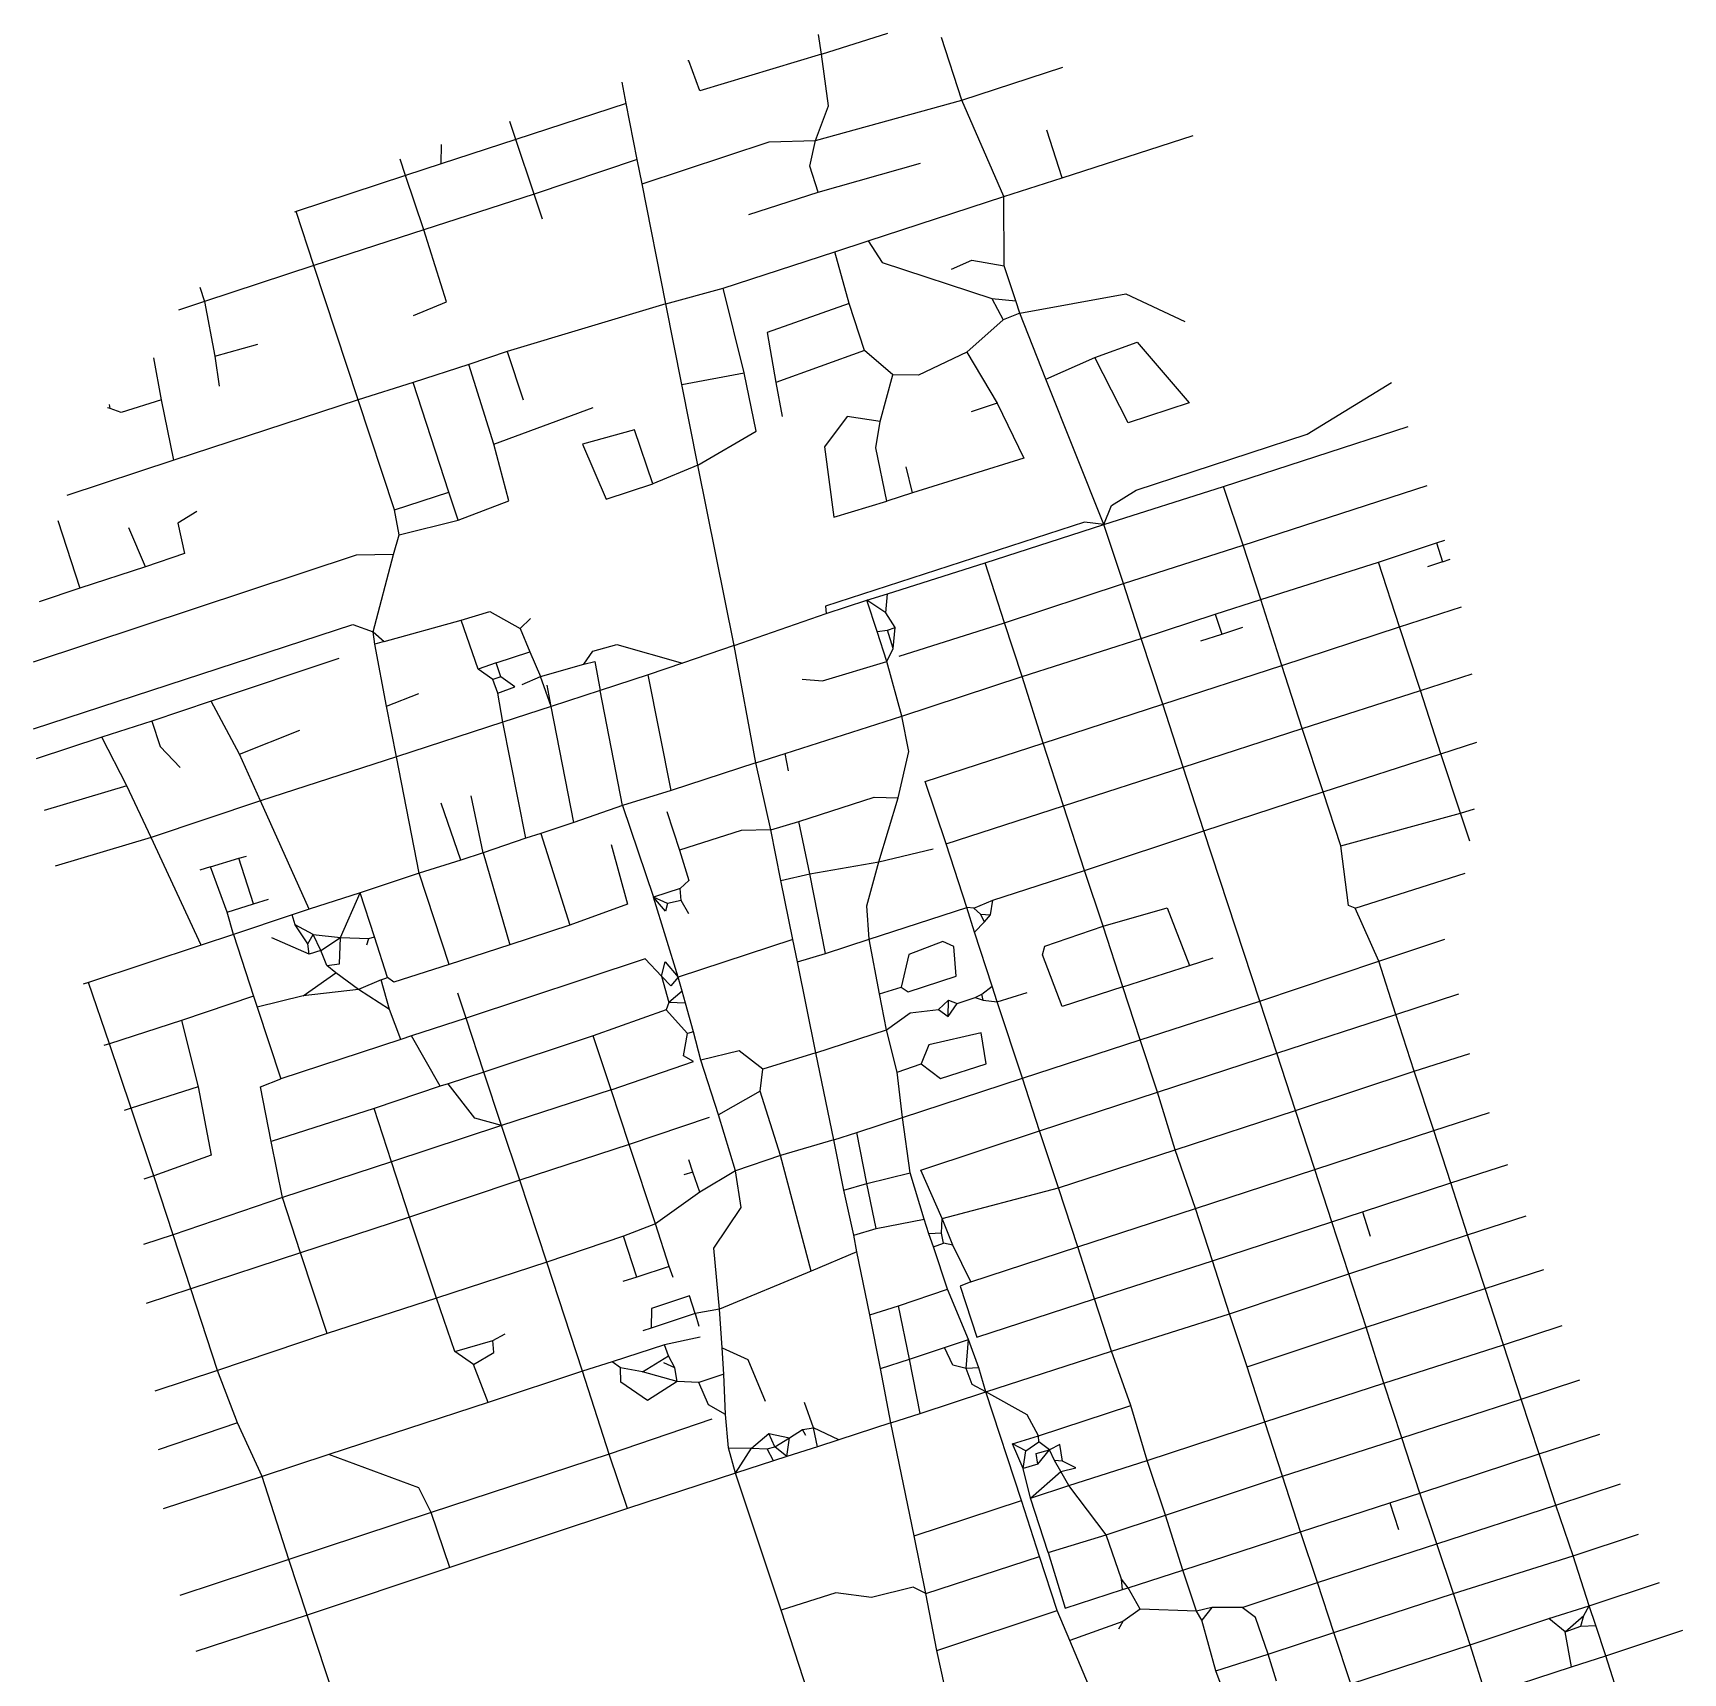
# Model space of a CAD drawing. Header units: metres. Extents: x 626227 to 629446, y 4844735 to 4849917.
# Drawn here: x 626227 to 629131, y 4847031 to 4849917 of the extents above; entities that cross this region are included whole.
import ezdxf

# ---------------------------------------------------------------- set-up
doc = ezdxf.new("R2010")
doc.units = ezdxf.units.M

msp = doc.modelspace()

# ---------------------------------------------------------------- linework, layer by layer
at = {"layer": 'ROADS'}
for points in [[(627614.7, 4849879.9), (627609.4, 4849914.4)], [(627614.7, 4849879.9), (627731.5, 4849917.2)], [(627861.7, 4849799.1), (627825.7, 4849909.2)], [(627614.7, 4849879.9), (627401, 4849815.5), (627381.6, 4849868)], [(627604.2, 4849728.3), (627627, 4849789), (627614.7, 4849879.9)], [(627381.6, 4849868), (627379.6, 4849868.2)], [(627381.6, 4849868), (627381.1, 4849868.6)], [(627861.7, 4849799.1), (628039.2, 4849857)], [(627271.3, 4849793.1), (627263.9, 4849830.5)], [(627271.3, 4849793.1), (627076.8, 4849729.6)], [(627290.5, 4849694.4), (627271.3, 4849793.1)], [(627604.2, 4849728.3), (627861.7, 4849799.1)], [(627935.8, 4849629.2), (627861.7, 4849799.1)], [(627076.8, 4849729.6), (627066.4, 4849761.4)], [(628038.5, 4849662.5), (628011.4, 4849746.2)], [(628038.5, 4849662.5), (628268.5, 4849736.6)], [(627076.8, 4849729.6), (626945.7, 4849686.9)], [(626945.7, 4849686.9), (626945.9, 4849721)], [(627109, 4849633.7), (627076.8, 4849729.6)], [(627299, 4849652), (627522.5, 4849725.4), (627604.2, 4849728.3)], [(627609.2, 4849637.1), (627594.3, 4849682.9), (627604.2, 4849728.3)], [(626883, 4849666.6), (626873.7, 4849695.2)], [(626945.7, 4849686.9), (626883, 4849666.6)], [(627290.5, 4849694.4), (627109, 4849633.7)], [(627299, 4849652), (627290.5, 4849694.4)], [(627609.2, 4849637.1), (627789.1, 4849688.4)], [(626883, 4849666.6), (626690.4, 4849603.1)], [(626915.4, 4849571.1), (626883, 4849666.6)], [(627341.1, 4849440.7), (627299, 4849652)], [(627935.8, 4849629.2), (628038.5, 4849662.5)], [(627109, 4849633.7), (626915.4, 4849571.1)], [(627124.1, 4849589.4), (627109, 4849633.7)], [(627487, 4849597.8), (627609.2, 4849637.1)], [(627696.9, 4849551.4), (627935.8, 4849629.2)], [(627936.3, 4849507.7), (627935.8, 4849629.2)], [(626690.4, 4849603.1), (626687.4, 4849602.1)], [(626690.4, 4849603.1), (626690.1, 4849603.8)], [(626721.5, 4849508.1), (626690.4, 4849603.1)], [(626915.4, 4849571.1), (626721.5, 4849508.1)], [(626896.9, 4849420.3), (626954.8, 4849443.9), (626915.4, 4849571.1)], [(627441.8, 4849468.2), (627638.4, 4849532.3)], [(627638.4, 4849532.3), (627696.9, 4849551.4)], [(627663.7, 4849441.3), (627638.4, 4849532.3)], [(627696.9, 4849551.4), (627721.3, 4849513.2), (627914.3, 4849449.7)], [(626721.5, 4849508.1), (626529.1, 4849444.6)], [(626799.6, 4849271.5), (626721.5, 4849508.1)], [(627843.3, 4849501.8), (627879.4, 4849517.3), (627936.3, 4849507.7)], [(627956.7, 4849445.8), (627936.3, 4849507.7)], [(626529.1, 4849444.6), (626483.7, 4849429.6)], [(626521.2, 4849469.7), (626529.1, 4849444.6)], [(626529.1, 4849444.6), (626547.1, 4849348.5)], [(627341.1, 4849440.7), (627441.8, 4849468.2)], [(627478.7, 4849319.4), (627441.8, 4849468.2)], [(627914.3, 4849449.7), (627956.7, 4849445.8)], [(627914.3, 4849449.7), (627934.5, 4849412.6)], [(627963.9, 4849424), (627956.7, 4849445.8)], [(627963.9, 4849424), (628150, 4849458.1), (628254, 4849409.5)], [(627341.1, 4849440.7), (627062, 4849356.9)], [(627369.3, 4849298.7), (627341.1, 4849440.7)], [(627663.7, 4849441.3), (627519.2, 4849390.3), (627534.3, 4849302.1)], [(627690.4, 4849358.2), (627663.7, 4849441.3)], [(627963.9, 4849424), (627934.5, 4849412.6)], [(628009.5, 4849308.2), (627963.9, 4849424)], [(627934.5, 4849412.6), (627870.5, 4849355.4)], [(626547.1, 4849348.5), (626623.1, 4849369.4)], [(627062, 4849356.9), (626994.1, 4849334.1)], [(627062, 4849356.9), (627089.6, 4849271.9)], [(627690.4, 4849358.2), (627534.3, 4849302.1)], [(627740.1, 4849315.7), (627690.4, 4849358.2)], [(627870.5, 4849355.4), (627785.7, 4849315.2), (627740.1, 4849315.7)], [(627870.5, 4849355.4), (627924.1, 4849266)], [(628095.8, 4849346.2), (628169.9, 4849373.1), (628261.8, 4849266.5), (628154.3, 4849230.9), (628095.8, 4849346.2)], [(626453.7, 4849271.8), (626440, 4849345.5)], [(626547.1, 4849348.5), (626555, 4849295.6)], [(626994.1, 4849334.1), (626896.4, 4849302.3)], [(627038.4, 4849193.9), (626994.1, 4849334.1)], [(628009.5, 4849308.2), (628095.8, 4849346.2)], [(626896.4, 4849302.3), (626799.6, 4849271.5)], [(626959.1, 4849109.4), (626896.4, 4849302.3)], [(627369.3, 4849298.7), (627478.7, 4849319.4)], [(627397.2, 4849156.7), (627369.3, 4849298.7)], [(627397.2, 4849156.7), (627500.1, 4849216.6), (627478.7, 4849319.4)], [(627534.3, 4849302.1), (627545.3, 4849242.5)], [(627718, 4849233.7), (627740.1, 4849315.7)], [(628111.6, 4849052.3), (628009.5, 4849308.2)], [(628111.6, 4849052.3), (628124.9, 4849085.8), (628168.2, 4849112.5), (628469.3, 4849211.4), (628617.7, 4849302.2)], [(626453.7, 4849271.8), (626382.5, 4849249.5), (626363.5, 4849256.6)], [(626475.2, 4849165.7), (626453.7, 4849271.8)], [(626799.6, 4849271.5), (626475.2, 4849165.7)], [(626863.4, 4849078.2), (626799.6, 4849271.5)], [(626363.5, 4849256.6), (626358.7, 4849257.4)], [(626363.5, 4849256.6), (626362.1, 4849263.2)], [(627038.4, 4849193.9), (627213.2, 4849258.4)], [(627718, 4849233.7), (627660, 4849242.2), (627619.9, 4849189.1), (627636.4, 4849065.1), (627729.8, 4849093.4)], [(627924.1, 4849266), (627971, 4849169), (627774.7, 4849107.7)], [(627924.1, 4849266), (627878.1, 4849250.8)], [(627317.8, 4849123.7), (627286, 4849218.6), (627194.3, 4849193.8), (627236, 4849097), (627317.8, 4849123.7)], [(627729.8, 4849093.4), (627710.4, 4849187.4), (627718, 4849233.7)], [(628322.3, 4849119.3), (628646.9, 4849224.6)], [(626975.4, 4849059.7), (627064.8, 4849093.8), (627038.4, 4849193.9)], [(626475.2, 4849165.7), (626286.9, 4849103.2)], [(627397.2, 4849156.7), (627317.8, 4849123.7)], [(627461.2, 4848839.5), (627397.2, 4849156.7)], [(627774.7, 4849107.7), (627763.7, 4849153.7)], [(626863.4, 4849078.2), (626959.1, 4849109.4)], [(626975.4, 4849059.7), (626959.1, 4849109.4)], [(627774.7, 4849107.7), (627729.8, 4849093.4)], [(628111.6, 4849052.3), (628322.3, 4849119.3)], [(628356.5, 4849016), (628322.3, 4849119.3)], [(628356.5, 4849016), (628680.5, 4849120.6)], [(626515.6, 4849075.4), (626482.1, 4849054.8), (626493.9, 4849001), (626425.3, 4848977.7)], [(626871.8, 4849034.3), (626863.4, 4849078.2)], [(626271.3, 4849059.1), (626310.1, 4848940.2)], [(626425.3, 4848977.7), (626395.8, 4849046.2)], [(626871.8, 4849034.3), (626975.4, 4849059.7)], [(628111.6, 4849052.3), (628077.6, 4849056.6), (627621.6, 4848908.3), (627622.7, 4848895.6)], [(627902.8, 4848985), (628111.6, 4849052.3)], [(628146.2, 4848948.3), (628111.6, 4849052.3)], [(626861.8, 4848999.2), (626871.8, 4849034.3)], [(628146.2, 4848948.3), (628356.5, 4849016)], [(628387.6, 4848920.2), (628356.5, 4849016)], [(628595, 4848986), (628697, 4849019.8)], [(628697, 4849019.8), (628711.5, 4849024.6)], [(628697, 4849019.8), (628707.3, 4848986.8)], [(626861.8, 4848999.2), (626795.9, 4848998), (626227.5, 4848809.9)], [(626826.1, 4848863.4), (626861.8, 4848999.2)], [(627730.7, 4848930), (627902.8, 4848985)], [(627936.7, 4848879.1), (627902.8, 4848985)], [(628387.6, 4848920.2), (628595, 4848986)], [(628631.7, 4848872), (628595, 4848986)], [(628707.3, 4848986.8), (628681, 4848978)], [(628707.3, 4848986.8), (628720.9, 4848991.1)], [(626425.3, 4848977.7), (626310.1, 4848940.2)], [(626310.1, 4848940.2), (626238.4, 4848916.4)], [(627694.7, 4848919.1), (627730.7, 4848930)], [(627727.7, 4848896.8), (627730.7, 4848930)], [(627936.7, 4848879.1), (628146.2, 4848948.3)], [(628177.1, 4848851.9), (628146.2, 4848948.3)], [(628307.5, 4848894.2), (628387.6, 4848920.2)], [(628424.9, 4848804.4), (628387.6, 4848920.2)], [(626980.9, 4848884), (627031.4, 4848899.2), (627084.5, 4848869)], [(627461.2, 4848839.5), (627622.7, 4848895.6)], [(627622.7, 4848895.6), (627694.7, 4848919.1)], [(627712.6, 4848863.7), (627694.7, 4848919.1)], [(627727.7, 4848896.8), (627694.7, 4848919.1)], [(627744.4, 4848870.9), (627727.7, 4848896.8)], [(628177.1, 4848851.9), (628307.5, 4848894.2)], [(628307.5, 4848894.2), (628319.2, 4848859.5)], [(628631.7, 4848872), (628741, 4848907.5)], [(626228.3, 4848692.6), (626790.3, 4848876.5), (626826.1, 4848863.4)], [(626828.8, 4848841.5), (626826.1, 4848863.4)], [(626826.1, 4848863.4), (626845.2, 4848846.5)], [(626845.2, 4848846.5), (626980.9, 4848884)], [(627010.6, 4848797.7), (626980.9, 4848884)], [(627084.5, 4848869), (627102.7, 4848886.7)], [(627084.5, 4848869), (627101.6, 4848828.2)], [(627712.6, 4848863.7), (627730.7, 4848866.4)], [(627729.6, 4848811.2), (627712.6, 4848863.7)], [(627730.7, 4848866.4), (627744.4, 4848870.9)], [(627741, 4848833.9), (627730.7, 4848866.4)], [(627741, 4848833.9), (627744.4, 4848870.9)], [(627751.7, 4848820.3), (627936.7, 4848879.1)], [(627968.1, 4848784.7), (627936.7, 4848879.1)], [(628319.2, 4848859.5), (628355.8, 4848871.3)], [(628424.9, 4848804.4), (628631.7, 4848872)], [(628668.4, 4848760.2), (628631.7, 4848872)], [(626845.2, 4848846.5), (626828.8, 4848841.5)], [(626849.6, 4848732.4), (626828.8, 4848841.5)], [(627196.4, 4848806.5), (627212.4, 4848829.4), (627254.4, 4848840.8), (627370.4, 4848808.4)], [(627461.2, 4848839.5), (627370.4, 4848808.4)], [(627499.3, 4848632.6), (627461.2, 4848839.5)], [(627729.6, 4848811.2), (627741, 4848833.9)], [(627968.1, 4848784.7), (628177.1, 4848851.9)], [(628215.1, 4848736.2), (628177.1, 4848851.9)], [(628281.9, 4848847.8), (628319.2, 4848859.5)], [(626765.5, 4848816.4), (626541.1, 4848741.3)], [(627042.5, 4848808.6), (627010.6, 4848797.7)], [(627042.5, 4848808.6), (627101.6, 4848828.2)], [(627050.7, 4848784.3), (627042.5, 4848808.6)], [(627101.6, 4848828.2), (627120.6, 4848784.5)], [(627120.6, 4848784.5), (627196.4, 4848806.5)], [(627196.4, 4848806.5), (627215.9, 4848811.2), (627225.1, 4848760.2)], [(627370.4, 4848808.4), (627309.9, 4848787.8)], [(627580.8, 4848780.2), (627616.6, 4848777.2), (627729.6, 4848811.2)], [(627756, 4848714.8), (627729.6, 4848811.2)], [(628215.1, 4848736.2), (628424.9, 4848804.4)], [(628460.6, 4848693.2), (628424.9, 4848804.4)], [(627036.7, 4848779.6), (627010.6, 4848797.7)], [(627050.7, 4848784.3), (627036.7, 4848779.6)], [(627045.4, 4848755.7), (627036.7, 4848779.6)], [(627045.4, 4848755.7), (627075.5, 4848766.3), (627050.7, 4848784.3)], [(627088, 4848770.9), (627120.6, 4848784.5)], [(627139.3, 4848732.2), (627120.6, 4848784.5)], [(627309.9, 4848787.8), (627225.1, 4848760.2)], [(627350.2, 4848583.9), (627309.9, 4848787.8)], [(627756, 4848714.8), (627968.1, 4848784.7)], [(628005, 4848667.6), (627968.1, 4848784.7)], [(628668.4, 4848760.2), (628759.5, 4848789.6)], [(626849.6, 4848732.4), (626906.3, 4848754.7)], [(627054.3, 4848704.1), (627045.4, 4848755.7)], [(627139.3, 4848732.2), (627131.9, 4848769.5)], [(627225.1, 4848760.2), (627139.3, 4848732.2)], [(627264.7, 4848557.9), (627225.1, 4848760.2)], [(628460.6, 4848693.2), (628668.4, 4848760.2)], [(628704.2, 4848648.9), (628668.4, 4848760.2)], [(626541.1, 4848741.3), (626436.7, 4848705.9)], [(626590.6, 4848648.2), (626541.1, 4848741.3)], [(626867.3, 4848643.2), (626849.6, 4848732.4)], [(627139.3, 4848732.2), (627054.3, 4848704.1)], [(627179.1, 4848527.9), (627139.3, 4848732.2)], [(628005, 4848667.6), (628215.1, 4848736.2)], [(628251.3, 4848625.1), (628215.1, 4848736.2)], [(626436.7, 4848705.9), (626348.8, 4848677.8)], [(626436.7, 4848705.9), (626451.4, 4848661.7), (626486.2, 4848624.8)], [(626590.6, 4848648.2), (626696.8, 4848690.1)], [(627054.3, 4848704.1), (626867.3, 4848643.2)], [(627094.5, 4848500.3), (627054.3, 4848704.1)], [(627550.9, 4848649.2), (627756, 4848714.8)], [(627749.7, 4848571.4), (627768.6, 4848652.6), (627756, 4848714.8)], [(628251.3, 4848625.1), (628460.6, 4848693.2)], [(628497.3, 4848581.5), (628460.6, 4848693.2)], [(626348.8, 4848677.8), (626233.2, 4848640)], [(626392.4, 4848592.6), (626348.8, 4848677.8)], [(627834.1, 4848490), (627797.1, 4848600), (628005, 4848667.6)], [(628040.7, 4848557.2), (628005, 4848667.6)], [(628704.2, 4848648.9), (628767.8, 4848668.9)], [(626627.8, 4848565.9), (626590.6, 4848648.2)], [(626867.3, 4848643.2), (626627.8, 4848565.9)], [(626906.7, 4848438.4), (626867.3, 4848643.2)], [(627499.3, 4848632.6), (627350.2, 4848583.9)], [(627499.3, 4848632.6), (627550.9, 4848649.2)], [(627525.4, 4848514.8), (627499.3, 4848632.6)], [(627557, 4848618.8), (627550.9, 4848649.2)], [(628497.3, 4848581.5), (628704.2, 4848648.9)], [(628739.3, 4848544.2), (628704.2, 4848648.9)], [(628040.7, 4848557.2), (628251.3, 4848625.1)], [(628287.7, 4848513), (628251.3, 4848625.1)], [(626392.4, 4848592.6), (626247.4, 4848549)], [(626435.4, 4848501.4), (626392.4, 4848592.6)], [(627019.5, 4848474.6), (626998.5, 4848575)], [(627350.2, 4848583.9), (627264.7, 4848557.9)], [(627575, 4848529.8), (627707.2, 4848572.3), (627749.7, 4848571.4)], [(627715.7, 4848458.8), (627749.7, 4848571.4)], [(628287.7, 4848513), (628497.3, 4848581.5)], [(628528.6, 4848486.5), (628497.3, 4848581.5)], [(626627.8, 4848565.9), (626435.4, 4848501.4)], [(626713.5, 4848375.4), (626627.8, 4848565.9)], [(626980, 4848461.8), (626945.6, 4848561.6)], [(627264.7, 4848557.9), (627179.1, 4848527.9)], [(627264.7, 4848557.9), (627319.2, 4848396.5)], [(627342.6, 4848547.1), (627364.7, 4848478.9)], [(627834.1, 4848490), (628040.7, 4848557.2)], [(628077.5, 4848443.3), (628040.7, 4848557.2)], [(628528.6, 4848486.5), (628739.3, 4848544.2)], [(628739.3, 4848544.2), (628763.6, 4848551.9)], [(628755.6, 4848494.7), (628739.3, 4848544.2)], [(627179.1, 4848527.9), (627121.1, 4848508.3)], [(627525.4, 4848514.8), (627473.7, 4848513.6), (627364.7, 4848478.9)], [(627525.4, 4848514.8), (627575, 4848529.8)], [(627543.4, 4848426), (627525.4, 4848514.8)], [(627594, 4848437.6), (627575, 4848529.8)], [(626435.4, 4848501.4), (626266.7, 4848450.9)], [(626523.6, 4848312), (626435.4, 4848501.4)], [(627094.5, 4848500.3), (627019.5, 4848474.6)], [(627121.1, 4848508.3), (627094.5, 4848500.3)], [(627121.1, 4848508.3), (627171.8, 4848347.2)], [(627244.7, 4848489.2), (627273.4, 4848384.3), (627171.8, 4848347.2)], [(627870.3, 4848378), (627834.1, 4848490)], [(628077.5, 4848443.3), (628287.7, 4848513)], [(628386.1, 4848213.3), (628287.7, 4848513)], [(628554, 4848377.1), (628541.8, 4848381.7), (628528.6, 4848486.5)], [(626539.5, 4848449.6), (626589.5, 4848464.8)], [(626589.5, 4848464.8), (626603, 4848468.6)], [(626615.7, 4848384.5), (626589.5, 4848464.8)], [(626980, 4848461.8), (626906.7, 4848438.4)], [(627019.5, 4848474.6), (626980, 4848461.8)], [(627019.5, 4848474.6), (627066.4, 4848312.8)], [(627364.7, 4848478.9), (627381.1, 4848426), (627366, 4848411.4)], [(627594, 4848437.6), (627715.7, 4848458.8)], [(627698.7, 4848322.3), (627694.5, 4848381.3), (627715.7, 4848458.8)], [(627715.7, 4848458.8), (627811.2, 4848481.4)], [(626539.5, 4848449.6), (626520.8, 4848443.8)], [(626569.2, 4848370), (626539.5, 4848449.6)], [(626906.7, 4848438.4), (626803.1, 4848404.1)], [(626959.7, 4848277.9), (626906.7, 4848438.4)], [(627543.4, 4848426), (627594, 4848437.6)], [(627622.1, 4848297.3), (627594, 4848437.6)], [(627916.3, 4848391.2), (628077.5, 4848443.3)], [(628110.2, 4848345.2), (628077.5, 4848443.3)], [(628554, 4848377.1), (628747.4, 4848438.8)], [(626803.1, 4848404.1), (626713.5, 4848375.4)], [(626768.3, 4848325.5), (626803.1, 4848404.1)], [(626828.2, 4848326.8), (626803.1, 4848404.1)], [(627366, 4848411.4), (627319.2, 4848396.5)], [(627368, 4848390.4), (627366, 4848411.4)], [(627564.4, 4848321.7), (627543.4, 4848426)], [(626569.2, 4848370), (626615.7, 4848384.5)], [(626580.5, 4848330.5), (626569.2, 4848370)], [(626615.7, 4848384.5), (626641.9, 4848392.7)], [(626713.5, 4848375.4), (626683.7, 4848365.4)], [(627362.8, 4848255.7), (627319.2, 4848396.5)], [(627343.7, 4848385.2), (627340.5, 4848371.5), (627319.2, 4848396.5)], [(627343.7, 4848385.2), (627319.2, 4848396.5)], [(627368, 4848390.4), (627343.7, 4848385.2)], [(627381.4, 4848367.1), (627368, 4848390.4)], [(627698.7, 4848322.3), (627870.3, 4848378)], [(627884.1, 4848335), (627870.3, 4848378)], [(627882.8, 4848376.8), (627870.3, 4848378)], [(627882.8, 4848376.8), (627916.3, 4848391.2)], [(627894.4, 4848366.4), (627882.8, 4848376.8)], [(627912.1, 4848365.4), (627916.3, 4848391.2)], [(628110.2, 4848345.2), (628223.2, 4848377.9), (628262.1, 4848276.2)], [(628595.5, 4848283.7), (628554, 4848377.1)], [(626683.7, 4848365.4), (626580.5, 4848330.5)], [(626689, 4848347.8), (626683.7, 4848365.4)], [(626711.3, 4848314.3), (626689, 4848347.8)], [(626720.6, 4848330.9), (626689, 4848347.8)], [(627171.8, 4848347.2), (627066.4, 4848312.8)], [(627884.1, 4848335), (627901.3, 4848352.8)], [(627901.3, 4848352.8), (627894.4, 4848366.4)], [(627894.4, 4848366.4), (627912.1, 4848365.4)], [(627901.3, 4848352.8), (627912.1, 4848365.4)], [(628144.8, 4848238.7), (628038.5, 4848204.1), (628003.7, 4848295), (628008, 4848310.3), (628110.2, 4848345.2)], [(628144.8, 4848238.7), (628110.2, 4848345.2)], [(626523.6, 4848312), (626325.1, 4848246.4)], [(626580.5, 4848330.5), (626523.6, 4848312)], [(626580.5, 4848330.5), (626615.4, 4848221.9)], [(626713.2, 4848296.3), (626647.4, 4848324.6)], [(626711.3, 4848314.3), (626720.6, 4848330.9)], [(626713.2, 4848296.3), (626711.3, 4848314.3)], [(626733.6, 4848302.8), (626720.6, 4848330.9)], [(626720.6, 4848330.9), (626768.3, 4848325.5)], [(626733.6, 4848302.8), (626768.3, 4848325.5)], [(626744.2, 4848276.4), (626766.8, 4848278.9), (626768.3, 4848325.5)], [(626768.3, 4848325.5), (626818.4, 4848323.8)], [(626814.9, 4848312.3), (626818.4, 4848323.8)], [(626818.4, 4848323.8), (626828.2, 4848326.8)], [(626851.4, 4848255.2), (626828.2, 4848326.8)], [(627066.4, 4848312.8), (626959.7, 4848277.9)], [(627564.4, 4848321.7), (627362.8, 4848255.7)], [(627572.5, 4848282.9), (627564.4, 4848321.7)], [(627622.1, 4848297.3), (627698.7, 4848322.3)], [(627716.8, 4848226.5), (627698.7, 4848322.3)], [(627754.8, 4848238.2), (627767, 4848229.9), (627851.5, 4848257.5), (627847.4, 4848309.5), (627828.3, 4848318.2), (627768.3, 4848295.7), (627754.8, 4848238.2)], [(627915, 4848239.6), (627884.1, 4848335)], [(628595.5, 4848283.7), (628711.5, 4848322.3)], [(626733.6, 4848302.8), (626713.2, 4848296.3)], [(626744.2, 4848276.4), (626733.6, 4848302.8)], [(627333.3, 4848257.3), (627304.4, 4848287.6), (626989.8, 4848183.4)], [(627333.3, 4848257.3), (627339.5, 4848282.8), (627362.8, 4848255.7)], [(627572.5, 4848282.9), (627622.1, 4848297.3)], [(627605.1, 4848122.2), (627572.5, 4848282.9)], [(628262.1, 4848276.2), (628304.1, 4848289.9)], [(628386.1, 4848213.3), (628595.5, 4848283.7)], [(628625.5, 4848190.2), (628595.5, 4848283.7)], [(626703, 4848222.6), (626760.5, 4848263.2)], [(626760.5, 4848263.2), (626744.2, 4848276.4)], [(626800.2, 4848234.1), (626760.5, 4848263.2)], [(626840.1, 4848251.1), (626851.4, 4848255.2)], [(626959.7, 4848277.9), (626862.2, 4848246.6), (626851.4, 4848255.2)], [(627333.3, 4848257.3), (627346.2, 4848211.2)], [(627362.8, 4848255.7), (627349.6, 4848240.2), (627333.3, 4848257.3)], [(627369.5, 4848231.2), (627362.8, 4848255.7)], [(628144.8, 4848238.7), (628262.1, 4848276.2)], [(626325.1, 4848246.4), (626315.7, 4848243.5)], [(626362, 4848138.5), (626325.1, 4848246.4)], [(626800.2, 4848234.1), (626703, 4848222.6)], [(626840.1, 4848251.1), (626800.2, 4848234.1)], [(626854.6, 4848198.8), (626800.2, 4848234.1)], [(626854.6, 4848198.8), (626840.1, 4848251.1)], [(626989.8, 4848183.4), (626974.8, 4848227.7)], [(627369.5, 4848231.2), (627346.2, 4848211.2)], [(627375.3, 4848209.7), (627369.5, 4848231.2)], [(627716.8, 4848226.5), (627754.8, 4848238.2)], [(627729.1, 4848163.2), (627716.8, 4848226.5)], [(627885.2, 4848219.6), (627896.6, 4848225.5)], [(627896.6, 4848225.5), (627915, 4848239.6)], [(627899.5, 4848215.2), (627896.6, 4848225.5)], [(627924, 4848212.1), (627915, 4848239.6)], [(627924, 4848212.1), (627976.4, 4848228.9)], [(628175.7, 4848145.5), (628144.8, 4848238.7)], [(628625.5, 4848190.2), (628736.2, 4848226.4)], [(626615.4, 4848221.9), (626488.9, 4848179.4)], [(626615.4, 4848221.9), (626621.7, 4848202.7)], [(626703, 4848222.6), (626621.7, 4848202.7)], [(626621.7, 4848202.7), (626663.4, 4848076.6)], [(626874.7, 4848146.1), (626854.6, 4848198.8)], [(627341.4, 4848198), (627212.9, 4848152.5)], [(627346.2, 4848211.2), (627341.4, 4848198)], [(627379.2, 4848156.4), (627341.4, 4848198)], [(627375.3, 4848209.7), (627346.2, 4848211.2)], [(627389.8, 4848159.5), (627375.3, 4848209.7)], [(627729.1, 4848163.2), (627770.9, 4848193), (627820.8, 4848198.7)], [(627820.8, 4848198.7), (627838.1, 4848215.3)], [(627820.8, 4848198.7), (627837.5, 4848186.3)], [(627837.5, 4848186.3), (627838.1, 4848215.3)], [(627837.5, 4848186.3), (627853.7, 4848209.5)], [(627838.1, 4848215.3), (627853.7, 4848209.5)], [(627853.7, 4848209.5), (627885.2, 4848219.6)], [(627885.2, 4848219.6), (627899.5, 4848215.2)], [(627899.5, 4848215.2), (627924, 4848212.1)], [(627968.3, 4848078), (627924, 4848212.1)], [(628175.7, 4848145.5), (628386.1, 4848213.3)], [(628415.8, 4848121.7), (628386.1, 4848213.3)], [(626488.9, 4848179.4), (626362, 4848138.5)], [(626488.9, 4848179.4), (626518.1, 4848062.9)], [(626989.8, 4848183.4), (626893.5, 4848152.2)], [(627020.4, 4848088.5), (626989.8, 4848183.4)], [(628415.8, 4848121.7), (628625.5, 4848190.2)], [(628657.7, 4848090), (628625.5, 4848190.2)], [(626362, 4848138.5), (626351.9, 4848135.2)], [(626399.9, 4848025.2), (626362, 4848138.5)], [(626874.7, 4848146.1), (626663.4, 4848076.6)], [(626893.5, 4848152.2), (626874.7, 4848146.1)], [(626944, 4848064), (626893.5, 4848152.2)], [(627212.9, 4848152.5), (627020.4, 4848088.5)], [(627244.5, 4848057.5), (627212.9, 4848152.5)], [(627244.5, 4848057.5), (627389.6, 4848107.3), (627372.1, 4848116.9), (627379.2, 4848156.4)], [(627389.8, 4848159.5), (627379.2, 4848156.4)], [(627402.6, 4848109.8), (627389.8, 4848159.5)], [(627605.1, 4848122.2), (627729.1, 4848163.2)], [(627747.7, 4848088.5), (627729.1, 4848163.2)], [(627790.1, 4848103.1), (627824.1, 4848077.3), (627904.6, 4848103.4), (627895.7, 4848157.7), (627803.9, 4848136.3), (627790.1, 4848103.1)], [(627968.3, 4848078), (628175.7, 4848145.5)], [(628205.8, 4848053.2), (628175.7, 4848145.5)], [(627511.4, 4848093.6), (627469.7, 4848126.2), (627402.6, 4848109.8)], [(627433.3, 4848013.4), (627402.6, 4848109.8)], [(627605.1, 4848122.2), (627511.4, 4848093.6)], [(627636.5, 4847969.6), (627605.1, 4848122.2)], [(628205.8, 4848053.2), (628415.8, 4848121.7)], [(628448.7, 4848021.2), (628415.8, 4848121.7)], [(628657.7, 4848090), (628755.4, 4848121.1)], [(627020.4, 4848088.5), (626957.7, 4848068.2)], [(627051.5, 4847994.5), (627020.4, 4848088.5)], [(627507.1, 4848054.8), (627511.4, 4848093.6)], [(627747.7, 4848088.5), (627790.1, 4848103.1)], [(627757, 4848008.9), (627747.7, 4848088.5)], [(627757, 4848008.9), (627968.3, 4848078)], [(627998.6, 4847985.4), (627968.3, 4848078)], [(628448.7, 4848021.2), (628657.7, 4848090)], [(628692.1, 4847985.5), (628657.7, 4848090)], [(626518.1, 4848062.9), (626399.9, 4848025.2)], [(626518.1, 4848062.9), (626541.1, 4847942.3), (626440, 4847906)], [(626646.3, 4847966.2), (626627.9, 4848062.9), (626663.4, 4848076.6)], [(626944, 4848064), (626827.8, 4848024.5)], [(626957.7, 4848068.2), (626944, 4848064)], [(627051.5, 4847994.5), (627004.7, 4848007.3), (626957.7, 4848068.2)], [(627244.5, 4848057.5), (627051.5, 4847994.5)], [(627276.6, 4847961.1), (627244.5, 4848057.5)], [(627507.1, 4848054.8), (627433.3, 4848013.4)], [(627542.4, 4847941.9), (627507.1, 4848054.8)], [(627998.6, 4847985.4), (628205.8, 4848053.2)], [(628237.3, 4847951.5), (628205.8, 4848053.2)], [(626399.9, 4848025.2), (626387.7, 4848021.2)], [(626440, 4847906), (626399.9, 4848025.2)], [(626827.8, 4848024.5), (626646.3, 4847966.2)], [(626858.4, 4847930.5), (626827.8, 4848024.5)], [(628237.3, 4847951.5), (628448.7, 4848021.2)], [(628482.9, 4847916.9), (628448.7, 4848021.2)], [(627051.5, 4847994.5), (626858.4, 4847930.5)], [(627084, 4847898.1), (627051.5, 4847994.5)], [(627417.1, 4848008.7), (627276.6, 4847961.1)], [(627463.3, 4847914.6), (627433.3, 4848013.4)], [(627677.1, 4847982), (627757, 4848008.9)], [(627770.7, 4847911.5), (627757, 4848008.9)], [(628692.1, 4847985.5), (628789.8, 4848017.4)], [(626666.6, 4847867.6), (626646.3, 4847966.2)], [(627636.5, 4847969.6), (627542.4, 4847941.9)], [(627636.5, 4847969.6), (627677.1, 4847982)], [(627654.2, 4847881), (627636.5, 4847969.6)], [(627694.5, 4847892.7), (627677.1, 4847982)], [(627827.2, 4847831.1), (627789.6, 4847915.8), (627998.6, 4847985.4)], [(628031.5, 4847884.9), (627998.6, 4847985.4)], [(628482.9, 4847916.9), (628692.1, 4847985.5)], [(628722.1, 4847893.6), (628692.1, 4847985.5)], [(627276.6, 4847961.1), (627084, 4847898.1)], [(627323, 4847821.6), (627276.6, 4847961.1)], [(627388.2, 4847912.4), (627381.2, 4847933.9)], [(627542.4, 4847941.9), (627463.3, 4847914.6)], [(627596.8, 4847738.4), (627542.4, 4847941.9)], [(628031.5, 4847884.9), (628237.3, 4847951.5)], [(628272.7, 4847848.5), (628237.3, 4847951.5)], [(626440, 4847906), (626422.6, 4847900.2)], [(626473.8, 4847802.4), (626440, 4847906)], [(626858.4, 4847930.5), (626666.6, 4847867.6)], [(626890.1, 4847833.1), (626858.4, 4847930.5)], [(627388.2, 4847912.4), (627372.7, 4847907.8)], [(627400.9, 4847877.1), (627388.2, 4847912.4)], [(627463.3, 4847914.6), (627400.9, 4847877.1)], [(627435.1, 4847671.3), (627425.5, 4847778.6), (627473.5, 4847850.1), (627463.3, 4847914.6)], [(627694.5, 4847892.7), (627770.7, 4847911.5)], [(627795.4, 4847829.6), (627770.7, 4847911.5)], [(628272.7, 4847848.5), (628482.9, 4847916.9)], [(628512.8, 4847825.2), (628482.9, 4847916.9)], [(628722.1, 4847893.6), (628822.3, 4847926.2)], [(627084, 4847898.1), (626890.1, 4847833.1)], [(627131.4, 4847754), (627084, 4847898.1)], [(627400.9, 4847877.1), (627323, 4847821.6)], [(627654.2, 4847881), (627694.5, 4847892.7)], [(627671.4, 4847801.4), (627654.2, 4847881)], [(627710.9, 4847813.1), (627694.5, 4847892.7)], [(627827.2, 4847831.1), (628031.5, 4847884.9)], [(628065.5, 4847780.8), (628031.5, 4847884.9)], [(628566.5, 4847842.9), (628722.1, 4847893.6)], [(628751.5, 4847802.1), (628722.1, 4847893.6)], [(626666.6, 4847867.6), (626473.8, 4847802.4)], [(626698.3, 4847770.6), (626666.6, 4847867.6)], [(628065.5, 4847780.8), (628272.7, 4847848.5)], [(628302.7, 4847756.3), (628272.7, 4847848.5)], [(626890.1, 4847833.1), (626698.3, 4847770.6)], [(626937.4, 4847691), (626890.1, 4847833.1)], [(627323, 4847821.6), (627266.7, 4847799.7)], [(627346.8, 4847746.6), (627323, 4847821.6)], [(627710.9, 4847813.1), (627795.4, 4847829.6)], [(627803.8, 4847804.2), (627795.4, 4847829.6)], [(627826.2, 4847805.3), (627827.2, 4847831.1)], [(627845.8, 4847783.7), (627827.2, 4847831.1)], [(628302.7, 4847756.3), (628512.8, 4847825.2)], [(628512.8, 4847825.2), (628566.5, 4847842.9)], [(628542.7, 4847733.8), (628512.8, 4847825.2)], [(628566.5, 4847842.9), (628580.3, 4847799.9)], [(628751.5, 4847802.1), (628854.8, 4847835.9)], [(626473.8, 4847802.4), (626421.9, 4847785)], [(626505, 4847707.1), (626473.8, 4847802.4)], [(627266.7, 4847799.7), (627131.4, 4847754)], [(627289.6, 4847727.8), (627266.7, 4847799.7)], [(627671.4, 4847801.4), (627710.9, 4847813.1)], [(627677, 4847772), (627671.4, 4847801.4)], [(627826.2, 4847805.3), (627803.8, 4847804.2)], [(627811.6, 4847780.9), (627803.8, 4847804.2)], [(627829.3, 4847787.6), (627826.2, 4847805.3)], [(628542.7, 4847733.8), (628751.5, 4847802.1)], [(628782.6, 4847707.7), (628751.5, 4847802.1)], [(626698.3, 4847770.6), (626505, 4847707.1)], [(626745.3, 4847628.5), (626698.3, 4847770.6)], [(627677, 4847772), (627596.8, 4847738.4)], [(627699.9, 4847661.4), (627677, 4847772)], [(627811.6, 4847780.9), (627829.3, 4847787.6)], [(627836.7, 4847706.8), (627811.6, 4847780.9)], [(627845.8, 4847783.7), (627829.3, 4847787.6)], [(627877.6, 4847719.5), (627845.8, 4847783.7)], [(627877.6, 4847719.5), (628065.5, 4847780.8)], [(628095.2, 4847689.3), (628065.5, 4847780.8)], [(627131.4, 4847754), (626937.4, 4847691)], [(627194, 4847562.1), (627131.4, 4847754)], [(627346.8, 4847746.6), (627289.6, 4847727.8)], [(627354, 4847727), (627346.8, 4847746.6)], [(627596.8, 4847738.4), (627435.1, 4847671.3)], [(628095.2, 4847689.3), (628302.7, 4847756.3)], [(628332.6, 4847663.4), (628302.7, 4847756.3)], [(628332.6, 4847663.4), (628542.7, 4847733.8)], [(628573.3, 4847639.6), (628542.7, 4847733.8)], [(628782.6, 4847707.7), (628885.5, 4847741.4)], [(626505, 4847707.1), (626426.5, 4847681.3)], [(626552.2, 4847563.5), (626505, 4847707.1)], [(627289.6, 4847727.8), (627265.5, 4847719.9)], [(627750.4, 4847677.5), (627836.7, 4847706.8)], [(627873.2, 4847618), (627836.7, 4847706.8)], [(627877.6, 4847719.5), (627858.7, 4847712.1), (627887.9, 4847621.8), (628095.2, 4847689.3)], [(628573.3, 4847639.6), (628782.6, 4847707.7)], [(628815, 4847608.7), (628782.6, 4847707.7)], [(626937.4, 4847691), (626745.3, 4847628.5)], [(626969.6, 4847596.9), (626937.4, 4847691)], [(627392.4, 4847663.7), (627382.5, 4847694.6), (627315.6, 4847672.8), (627314.8, 4847638.2)], [(627699.9, 4847661.4), (627750.4, 4847677.5)], [(627769.5, 4847583.1), (627750.4, 4847677.5)], [(628125.1, 4847597.4), (628095.2, 4847689.3)], [(627392.4, 4847663.7), (627314.8, 4847638.2)], [(627435.1, 4847671.3), (627392.4, 4847663.7)], [(627392.4, 4847663.7), (627399, 4847641.5)], [(627440.1, 4847603.6), (627435.1, 4847671.3)], [(627718.3, 4847566.9), (627699.9, 4847661.4)], [(628125.1, 4847597.4), (628332.6, 4847663.4)], [(628363.6, 4847569.8), (628332.6, 4847663.4)], [(628815, 4847608.7), (628917.9, 4847642.5)], [(626745.3, 4847628.5), (626552.2, 4847563.5)], [(626969.6, 4847596.9), (627036.3, 4847616.3)], [(627002.2, 4847573.9), (627038, 4847595.2), (627036.3, 4847616.3)], [(627036.3, 4847616.3), (627058.2, 4847627.7)], [(627314.8, 4847638.2), (627300.4, 4847633.5)], [(627401.4, 4847622.3), (627338.3, 4847608.6)], [(627831, 4847604), (627873.2, 4847618)], [(627869.4, 4847566.9), (627873.2, 4847618)], [(627891.7, 4847568.3), (627873.2, 4847618)], [(628363.6, 4847569.8), (628573.3, 4847639.6)], [(628604.1, 4847541.2), (628573.3, 4847639.6)], [(627002.2, 4847573.9), (626969.6, 4847596.9)], [(627338.3, 4847608.6), (627246.2, 4847578.9)], [(627299.7, 4847561), (627345.5, 4847589.1)], [(627345.5, 4847589.1), (627338.3, 4847608.6)], [(627356.7, 4847568.1), (627345.5, 4847589.1)], [(627440.1, 4847603.6), (627485, 4847582.9), (627515.5, 4847509.3)], [(627443.2, 4847556.7), (627440.1, 4847603.6)], [(627769.5, 4847583.1), (627831, 4847604)], [(627869.4, 4847566.9), (627845.8, 4847572.7), (627831, 4847604)], [(627904, 4847525.7), (628125.1, 4847597.4)], [(628159, 4847501.9), (628125.1, 4847597.4)], [(628604.1, 4847541.2), (628815, 4847608.7)], [(628845.7, 4847513.2), (628815, 4847608.7)], [(626552.2, 4847563.5), (626442, 4847526.9)], [(626587.5, 4847471.6), (626552.2, 4847563.5)], [(627028.1, 4847507.2), (627002.2, 4847573.9)], [(627194, 4847562.1), (627028.1, 4847507.2)], [(627246.2, 4847578.9), (627194, 4847562.1)], [(627241.1, 4847416.4), (627194, 4847562.1)], [(627261.2, 4847567.9), (627246.2, 4847578.9)], [(627360.7, 4847543.9), (627308.4, 4847510.5), (627261.8, 4847542.9), (627261.2, 4847567.9)], [(627299.7, 4847561), (627261.2, 4847567.9)], [(627360.7, 4847543.9), (627299.7, 4847561)], [(627356.7, 4847568.1), (627337.5, 4847576.8)], [(627360.7, 4847543.9), (627356.7, 4847568.1)], [(627443.2, 4847556.7), (627398.7, 4847542.3)], [(627445.9, 4847486.1), (627443.2, 4847556.7)], [(627718.3, 4847566.9), (627769.5, 4847583.1)], [(627736.8, 4847471.1), (627718.3, 4847566.9)], [(627788.3, 4847487.7), (627769.5, 4847583.1)], [(627891.7, 4847568.3), (627869.4, 4847566.9)], [(627904, 4847525.7), (627879.8, 4847538.5), (627869.4, 4847566.9)], [(627904, 4847525.7), (627891.7, 4847568.3)], [(628394.8, 4847473.1), (628363.6, 4847569.8)], [(627398.7, 4847542.3), (627360.7, 4847543.9)], [(627445.9, 4847486.1), (627415.9, 4847502.8), (627398.7, 4847542.3)], [(628394.8, 4847473.1), (628604.1, 4847541.2)], [(628636, 4847445), (628604.1, 4847541.2)], [(628845.7, 4847513.2), (628948.9, 4847547)], [(627028.1, 4847507.2), (626747.9, 4847415.5)], [(627600.8, 4847462.5), (627585, 4847507.3)], [(627788.3, 4847487.7), (627904, 4847525.7)], [(627966.5, 4847334.4), (627904, 4847525.7)], [(627996.5, 4847448.7), (627976.9, 4847485.2), (627904, 4847525.7)], [(627996.5, 4847448.7), (628159, 4847501.9)], [(628187.9, 4847405.3), (628159, 4847501.9)], [(628636, 4847445), (628845.7, 4847513.2)], [(628877.2, 4847416.5), (628845.7, 4847513.2)], [(626587.5, 4847471.6), (626447.8, 4847424)], [(626630.5, 4847376.9), (626587.5, 4847471.6)], [(627422.1, 4847478), (627241.1, 4847416.4)], [(627451.4, 4847427.3), (627445.9, 4847486.1)], [(627736.8, 4847471.1), (627645.5, 4847441.6)], [(627736.8, 4847471.1), (627788.3, 4847487.7)], [(627778, 4847272.3), (627736.8, 4847471.1)], [(628187.9, 4847405.3), (628394.8, 4847473.1)], [(628426.1, 4847377.3), (628394.8, 4847473.1)], [(627491.7, 4847426.6), (627522.3, 4847452.5)], [(627532.7, 4847429.3), (627522.3, 4847452.5)], [(627522.3, 4847452.5), (627558.4, 4847444.9)], [(627532.7, 4847429.3), (627558.4, 4847444.9)], [(627553.7, 4847411.8), (627558.4, 4847444.9)], [(627558.4, 4847444.9), (627581.5, 4847459.7)], [(627581.5, 4847459.7), (627600.8, 4847462.5)], [(627587.5, 4847449.2), (627581.5, 4847459.7)], [(627607.8, 4847429.3), (627600.8, 4847462.5)], [(627645.5, 4847441.6), (627600.8, 4847462.5)], [(627645.5, 4847441.6), (627607.8, 4847429.3)], [(627950.8, 4847434.1), (627996.5, 4847448.7)], [(627997.2, 4847437.9), (627996.5, 4847448.7)], [(628426.1, 4847377.3), (628636, 4847445)], [(628667.6, 4847347.6), (628636, 4847445)], [(628877.2, 4847416.5), (628984.3, 4847451.4)], [(626747.9, 4847415.5), (626630.5, 4847376.9)], [(626928.1, 4847313.3), (626906.1, 4847356.9), (626747.9, 4847415.5)], [(627241.1, 4847416.4), (626928.1, 4847313.3)], [(627273.2, 4847320.5), (627241.1, 4847416.4)], [(627463.4, 4847382.5), (627451.4, 4847427.3)], [(627451.4, 4847427.3), (627491.7, 4847426.6)], [(627463.4, 4847382.5), (627491.7, 4847426.6)], [(627491.7, 4847426.6), (627519.2, 4847425.4)], [(627519.2, 4847425.4), (627532.7, 4847429.3)], [(627530.5, 4847404.2), (627519.2, 4847425.4)], [(627553.7, 4847411.8), (627530.5, 4847404.2)], [(627553.7, 4847411.8), (627532.7, 4847429.3)], [(627607.8, 4847429.3), (627553.7, 4847411.8)], [(627969.4, 4847391), (627950.8, 4847434.1)], [(627974.3, 4847422.2), (627950.8, 4847434.1)], [(627969.4, 4847391), (627974.3, 4847422.2)], [(627974.3, 4847422.2), (627997.2, 4847437.9)], [(627995.5, 4847398.8), (627992.3, 4847417.5), (628016.2, 4847424.1)], [(627995.5, 4847398.8), (628016.2, 4847424.1)], [(628016.2, 4847424.1), (627997.2, 4847437.9)], [(628038.6, 4847404.1), (628033.9, 4847433), (628016.2, 4847424.1)], [(628024.7, 4847404.8), (628016.2, 4847424.1)], [(628667.6, 4847347.6), (628877.2, 4847416.5)], [(628906.9, 4847326.5), (628877.2, 4847416.5)], [(627463.4, 4847382.5), (627273.2, 4847320.5)], [(627530.5, 4847404.2), (627463.4, 4847382.5)], [(627544.1, 4847141.6), (627463.4, 4847382.5)], [(627995.5, 4847398.8), (627969.4, 4847391)], [(627982.3, 4847338.9), (627969.4, 4847391)], [(627982.3, 4847338.9), (628036, 4847385.6)], [(628036, 4847385.6), (628024.7, 4847404.8)], [(628038.6, 4847404.1), (628024.7, 4847404.8)], [(628036, 4847385.6), (628062.1, 4847391.9), (628038.6, 4847404.1)], [(628050.2, 4847361), (628036, 4847385.6)], [(628050.2, 4847361), (628187.9, 4847405.3)], [(628220.2, 4847308.8), (628187.9, 4847405.3)], [(626630.5, 4847376.9), (626456.2, 4847320)], [(626677.5, 4847230.7), (626630.5, 4847376.9)], [(627982.3, 4847338.9), (628050.2, 4847361)], [(628115.4, 4847274.3), (628050.2, 4847361)], [(628220.2, 4847308.8), (628426.1, 4847377.3)], [(628457.3, 4847279.5), (628426.1, 4847377.3)], [(628906.9, 4847326.5), (629020.4, 4847363.9)], [(627778, 4847272.3), (627966.5, 4847334.4)], [(627998.5, 4847236), (627966.5, 4847334.4)], [(628013.3, 4847242.9), (627982.3, 4847338.9)], [(628457.3, 4847279.5), (628614.8, 4847330.5)], [(628614.8, 4847330.5), (628667.6, 4847347.6)], [(628614.8, 4847330.5), (628629.8, 4847283.5)], [(628697.4, 4847258.6), (628667.6, 4847347.6)], [(628697.4, 4847258.6), (628906.9, 4847326.5)], [(628937.2, 4847237), (628906.9, 4847326.5)], [(626928.1, 4847313.3), (626677.5, 4847230.7)], [(626961.1, 4847216.9), (626928.1, 4847313.3)], [(627273.2, 4847320.5), (626961.1, 4847216.9)], [(628115.4, 4847274.3), (628220.2, 4847308.8)], [(628250.4, 4847211.8), (628220.2, 4847308.8)], [(627798.2, 4847171.2), (627778, 4847272.3)], [(628013.3, 4847242.9), (628115.4, 4847274.3)], [(628142.8, 4847196.4), (628115.4, 4847274.3)], [(628250.4, 4847211.8), (628457.3, 4847279.5)], [(628487.6, 4847190.5), (628457.3, 4847279.5)], [(628937.2, 4847237), (629052.2, 4847275.2)], [(628013.3, 4847242.9), (628043.4, 4847145.4), (628144.6, 4847177.9)], [(628487.6, 4847190.5), (628697.4, 4847258.6)], [(628726.6, 4847170.7), (628697.4, 4847258.6)], [(628726.6, 4847170.7), (628937.2, 4847237)], [(628965.5, 4847149.5), (628937.2, 4847237)], [(626677.5, 4847230.7), (626485.9, 4847167.5)], [(626709.6, 4847132.8), (626677.5, 4847230.7)], [(626961.1, 4847216.9), (626709.6, 4847132.8)], [(627798.2, 4847171.2), (627998.5, 4847236)], [(628029.7, 4847140.9), (627998.5, 4847236)], [(628154.2, 4847181), (628250.4, 4847211.8)], [(628274.4, 4847139.7), (628250.4, 4847211.8)], [(627798.2, 4847171.2), (627776.3, 4847182), (627702.5, 4847164.1), (627640.2, 4847172.1), (627544.1, 4847141.6)], [(628154.2, 4847181), (628142.8, 4847196.4)], [(628144.6, 4847177.9), (628142.8, 4847196.4)], [(628144.6, 4847177.9), (628154.2, 4847181)], [(628175.3, 4847143.3), (628154.2, 4847181)], [(628355, 4847146.4), (628487.6, 4847190.5)], [(628516.1, 4847102.6), (628487.6, 4847190.5)], [(628965.5, 4847149.5), (629089.3, 4847190.1)], [(627817.9, 4847070.8), (627798.2, 4847171.2)], [(628516.1, 4847102.6), (628726.6, 4847170.7)], [(628755.9, 4847080.9), (628726.6, 4847170.7)], [(628894.6, 4847126.8), (628965.5, 4847149.5)], [(628955.8, 4847132.2), (628965.5, 4847149.5)], [(628977, 4847114.5), (628965.5, 4847149.5)], [(626709.6, 4847132.8), (626513.9, 4847069.2)], [(626860.6, 4846675.5), (626709.6, 4847132.8)], [(627677.2, 4846732.3), (627544.1, 4847141.6)], [(627817.9, 4847070.8), (628029.7, 4847140.9)], [(628051.6, 4847088.5), (628029.7, 4847140.9)], [(628145, 4847121.9), (628051.6, 4847088.5)], [(628145, 4847121.9), (628137.2, 4847108)], [(628175.3, 4847143.3), (628145, 4847121.9)], [(628274.4, 4847139.7), (628175.3, 4847143.3)], [(628301.7, 4847146.5), (628274.4, 4847139.7)], [(628284, 4847123.9), (628274.4, 4847139.7)], [(628301.7, 4847146.5), (628284, 4847123.9)], [(628308.8, 4847035), (628284, 4847123.9)], [(628355, 4847146.4), (628301.7, 4847146.5)], [(628400.9, 4847064.2), (628378.2, 4847128.5), (628355, 4847146.4)], [(628755.9, 4847080.9), (628894.6, 4847126.8)], [(628923, 4847103.5), (628894.6, 4847126.8)], [(628923, 4847103.5), (628955.8, 4847132.2)], [(628951, 4847113.3), (628955.8, 4847132.2)], [(628400.9, 4847064.2), (628516.1, 4847102.6)], [(628545.9, 4847011.9), (628516.1, 4847102.6)], [(628923, 4847103.5), (628951, 4847113.3)], [(628934.5, 4847041.7), (628923, 4847103.5)], [(628951, 4847113.3), (628977, 4847114.5)], [(628994.6, 4847061.2), (628977, 4847114.5)], [(628994.6, 4847061.2), (629130.5, 4847106.3)], [(627838, 4846977.6), (627817.9, 4847070.8)], [(628089, 4846999.1), (628051.6, 4847088.5)], [(628308.8, 4847035), (628400.9, 4847064.2)], [(628415.5, 4847016.8), (628400.9, 4847064.2)], [(628545.9, 4847011.9), (628755.9, 4847080.9)], [(628783.9, 4846992.6), (628755.9, 4847080.9)], [(628406.1, 4846774.5), (628308.8, 4847035)], [(628783.9, 4846992.6), (628934.5, 4847041.7)], [(628934.5, 4847041.7), (628994.6, 4847061.2)], [(629022.6, 4846974.7), (628994.6, 4847061.2)]]:
    msp.add_lwpolyline(points, dxfattribs=at)

doc.saveas('drawing.dxf')
